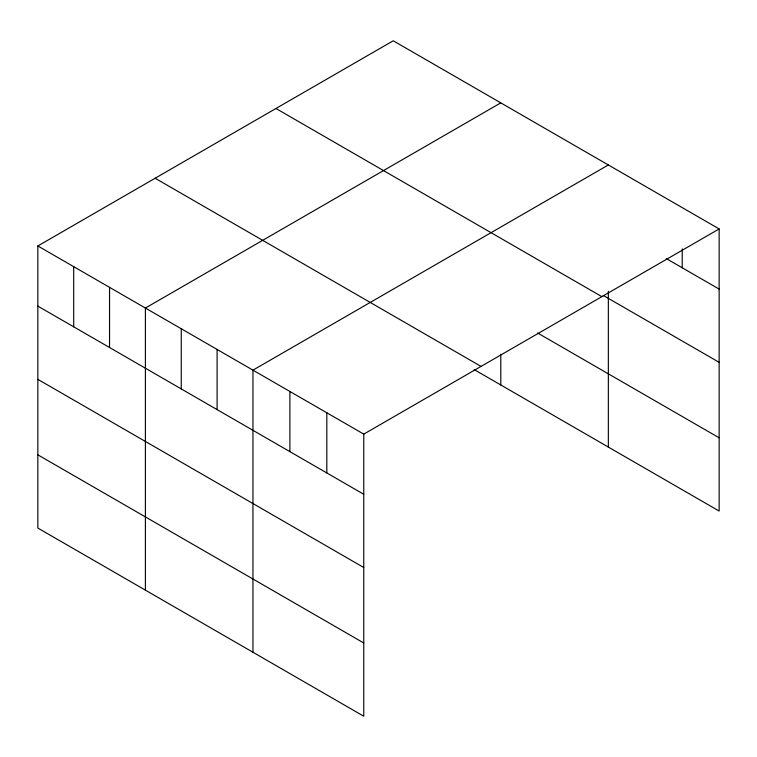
<?xml version="1.0" encoding="UTF-8"?>
<svg xmlns="http://www.w3.org/2000/svg" width="757" height="757" viewBox="0 0 757 757"><rect width="100%" height="100%" fill="white"/><g stroke="black" fill="none" stroke-linecap="round" stroke-linejoin="round"><path stroke-width="1.14" d="M37.85 245.959L363.767 434.121L363.767 716.226L37.85 528.064L37.85 245.959L393.233 40.774L719.15 228.936L719.15 511.041L474.156 369.596M500.793 102.867L145.401 308.052L145.401 590.157M608.344 164.96L252.952 370.145L252.952 652.25M363.767 434.121L719.15 228.936M666.245 258.553L719.15 289.098M603.215 295.41L719.15 362.338M275.964 108.488L601.872 296.649M537.659 333.023L719.15 437.801M155.128 178.245L481.036 366.407M37.85 306.121L363.767 494.283M37.85 379.361L363.767 567.523M37.85 454.825L363.767 642.986M682.218 248.902L682.218 267.77M608.344 291.275L608.344 447.065M500.793 354.257L500.793 384.972M326.825 412.792L326.825 472.955M289.893 391.464L289.893 451.626M217.098 349.441L217.098 409.603M181.254 328.746L181.254 388.909M109.547 287.348L109.547 347.51M73.703 266.653L73.703 326.816"/></g></svg>
